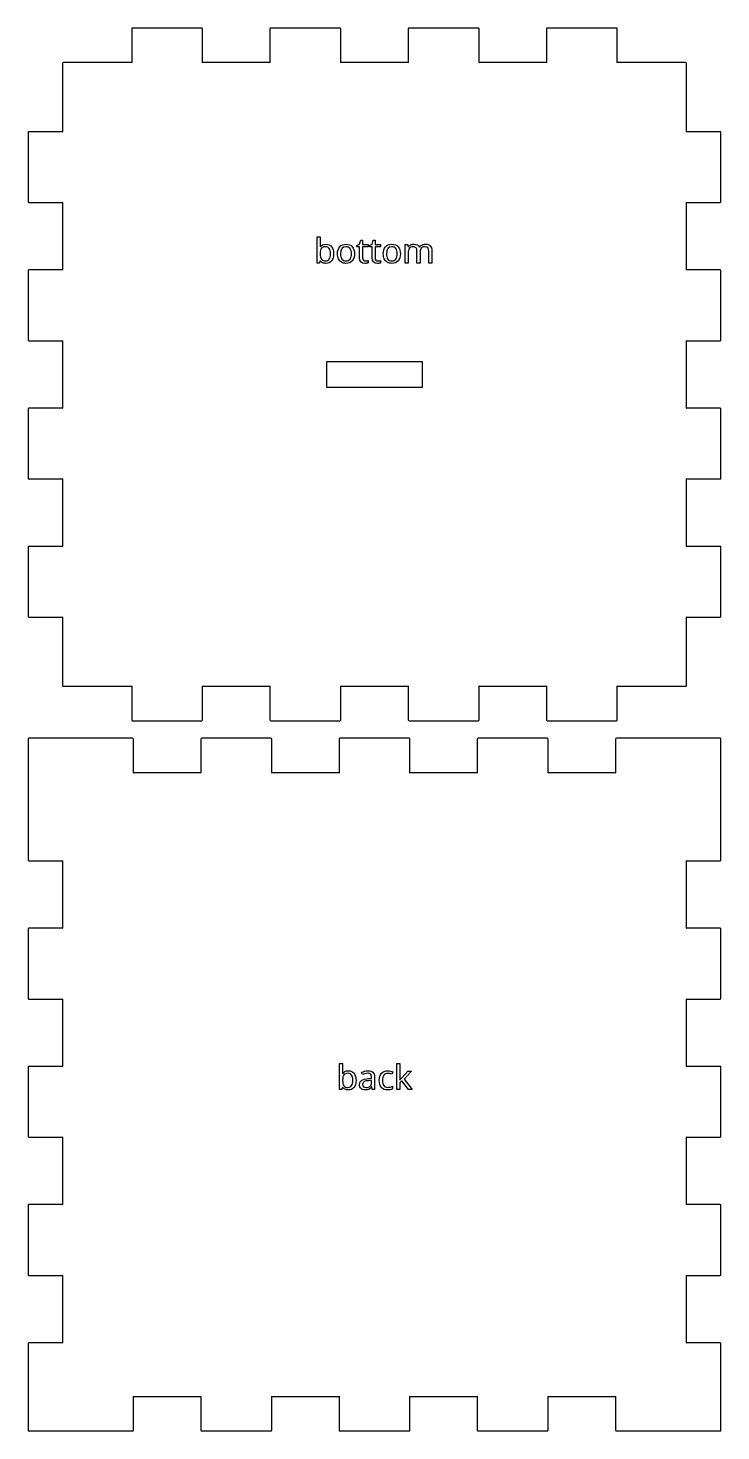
# Model space of a CAD drawing. Header units: millimetres. Extents: x 4 to 597, y 21 to 392.
# Drawn here: x 3.8 to 84, y 229.7 to 392.1 of the extents above; entities that cross this region are included whole.
import ezdxf

# ---------------------------------------------------------------- set-up
doc = ezdxf.new("R2010")
doc.units = ezdxf.units.MM
doc.layers.add('Layer_1', color=7, linetype='CONTINUOUS')

msp = doc.modelspace()

# ---------------------------------------------------------------- linework, layer by layer
at = {"layer": 'Layer_1', "color": 7}
for p, q in [((15.793404, 392.005999), (15.793404, 388.105999)), ((23.893404, 392.105999), (15.893404, 392.105999)), ((23.993404, 388.105999), (23.993404, 392.005999)), ((31.793404, 392.005999), (31.793404, 388.105999)), ((39.893405, 392.105999), (31.893405, 392.105999)), ((39.993405, 388.105999), (39.993405, 392.005999)), ((47.793404, 392.005999), (47.793404, 388.105999)), ((55.893405, 392.105999), (47.893405, 392.105999)), ((55.993405, 388.105999), (55.993405, 392.005999)), ((63.793404, 392.005999), (63.793404, 388.105999)), ((71.893404, 392.105999), (63.893404, 392.105999)), ((71.993404, 388.105999), (71.993404, 392.005999)), ((7.793405, 388.005999), (7.793405, 380.105999)), ((15.793404, 388.105999), (7.893404, 388.105999)), ((31.793404, 388.105999), (23.993404, 388.105999)), ((47.793404, 388.105999), (39.993405, 388.105999)), ((63.793404, 388.105999), (55.993405, 388.105999)), ((79.893404, 388.105999), (71.993404, 388.105999)), ((79.993404, 380.105999), (79.993404, 388.005999)), ((7.793405, 380.105999), (3.893405, 380.105999)), ((83.893404, 380.105999), (79.993404, 380.105999)), ((3.793405, 380.005999), (3.793405, 372.005999)), ((83.993404, 372.005999), (83.993404, 380.005999)), ((3.893405, 371.905999), (7.793405, 371.905999)), ((7.793405, 371.905999), (7.793405, 364.105999)), ((79.993404, 364.105999), (79.993404, 371.905999)), ((79.993404, 371.905999), (83.893404, 371.905999)), ((37.26157, 364.902087), (37.26157, 367.94115)), ((37.26157, 367.94115), (37.613132, 367.94115)), ((37.613132, 367.94115), (37.613132, 367.202869)), ((38.277195, 367.081775), (38.277195, 367.08177)), ((41.867043, 366.941143), (42.173683, 367.081768)), ((42.173683, 367.081768), (42.314308, 367.538799)), ((42.314308, 367.538799), (42.523293, 367.538799)), ((42.523293, 367.538799), (42.523293, 367.046612)), ((42.523293, 367.046612), (43.142433, 367.046612)), ((43.142433, 367.046612), (43.142433, 366.773174)), ((43.310402, 366.941143), (43.617043, 367.081768)), ((43.617043, 367.081768), (43.757668, 367.538799)), ((43.757668, 367.538799), (43.966652, 367.538799)), ((43.966652, 367.538799), (43.966652, 367.046612)), ((43.966652, 367.046612), (44.585793, 367.046612)), ((44.585793, 367.046612), (44.585793, 366.773174)), ((47.44907, 364.902082), (47.44907, 367.046614)), ((47.44907, 367.046614), (47.732273, 367.046614)), ((47.732273, 367.046614), (47.785003, 366.753645)), ((37.593602, 366.761462), (37.613132, 366.761462)), ((37.613136, 365.986067), (37.613136, 365.970437)), ((38.218605, 366.790749), (38.218605, 366.790754)), ((39.966652, 365.978254), (39.966652, 365.978254)), ((41.585793, 365.978254), (41.585793, 365.978254)), ((41.867043, 366.773174), (41.867043, 366.941143)), ((42.169777, 366.773174), (41.867043, 366.773174)), ((42.169777, 365.525127), (42.169777, 366.773174)), ((43.142433, 366.773174), (42.523293, 366.773174)), ((42.523293, 366.773174), (42.523293, 365.534893)), ((43.310402, 366.773174), (43.310402, 366.941143)), ((43.613136, 366.773174), (43.310402, 366.773174)), ((43.613136, 365.525127), (43.613136, 366.773174)), ((44.585793, 366.773174), (43.966652, 366.773174)), ((43.966652, 366.773174), (43.966652, 365.534893)), ((45.273293, 365.978254), (45.273293, 365.978254)), ((46.892433, 365.978254), (46.892433, 365.978254)), ((47.785003, 366.753645), (47.804533, 366.753645)), ((47.800636, 366.01341), (47.800636, 364.902082)), ((48.812355, 364.902082), (48.812355, 366.282942)), ((49.093595, 366.7263), (49.113125, 366.7263)), ((49.161965, 366.085676), (49.161965, 364.902082)), ((50.17759, 364.902082), (50.17759, 366.282942)), ((50.525235, 366.298566), (50.525235, 364.902081)), ((3.793405, 364.005999), (3.793405, 356.005999)), ((7.793405, 364.105999), (3.893405, 364.105999)), ((37.513522, 364.902087), (37.26157, 364.902087)), ((37.613132, 365.173572), (37.585792, 365.173572)), ((42.85923, 365.150127), (42.85923, 365.150129)), ((43.158058, 365.195049), (43.158058, 364.925518)), ((44.302589, 365.150127), (44.30259, 365.150129)), ((44.601418, 365.195049), (44.601418, 364.925518)), ((47.800636, 364.902082), (47.44907, 364.902082)), ((49.161965, 364.902082), (48.812355, 364.902082)), ((50.525235, 364.902081), (50.17759, 364.902082)), ((83.893404, 364.105999), (79.993404, 364.105999)), ((83.993404, 356.005999), (83.993404, 364.005999)), ((3.893405, 355.905999), (7.793405, 355.905999)), ((7.793405, 355.905999), (7.793405, 348.105999)), ((79.993404, 348.105999), (79.993404, 355.905999)), ((79.993404, 355.905999), (83.893404, 355.905999)), ((38.393478, 353.505926), (49.39333, 353.505926)), ((38.393478, 350.506074), (38.393478, 353.505926)), ((49.39333, 353.505926), (49.39333, 350.506074)), ((49.39333, 350.506074), (38.393478, 350.506074)), ((3.793405, 348.005999), (3.793405, 340.005999)), ((7.793405, 348.105999), (3.893405, 348.105999)), ((83.893404, 348.105999), (79.993404, 348.105999)), ((83.993404, 340.005999), (83.993404, 348.005999)), ((3.893405, 339.905999), (7.793405, 339.905999)), ((7.793405, 339.905999), (7.793405, 332.105999)), ((79.993404, 332.105999), (79.993404, 339.905999)), ((79.993404, 339.905999), (83.893404, 339.905999)), ((3.793405, 332.005999), (3.793405, 324.005999)), ((7.793405, 332.105999), (3.893405, 332.105999)), ((83.893404, 332.105999), (79.993404, 332.105999)), ((83.993404, 324.005999), (83.993404, 332.005999)), ((3.893405, 323.905999), (7.793405, 323.905999)), ((7.793405, 323.905999), (7.793405, 316.005999)), ((79.993404, 316.005999), (79.993404, 323.905999)), ((79.993404, 323.905999), (83.893404, 323.905999)), ((7.893404, 315.905999), (15.793405, 315.905999)), ((15.793405, 315.905999), (15.793405, 312.005999)), ((23.993405, 312.005999), (23.993405, 315.905999)), ((23.993405, 315.905999), (31.793404, 315.905999)), ((31.793404, 315.905999), (31.793404, 312.005999)), ((39.993405, 312.005999), (39.993405, 315.905999)), ((39.993405, 315.905999), (47.793404, 315.905999)), ((47.793404, 315.905999), (47.793404, 312.005999)), ((55.993405, 312.005999), (55.993405, 315.905999)), ((55.993405, 315.905999), (63.793404, 315.905999)), ((63.793404, 315.905999), (63.793404, 312.005999)), ((71.993404, 312.005999), (71.993404, 315.905999)), ((71.993404, 315.905999), (79.893404, 315.905999)), ((15.893405, 311.905999), (23.893405, 311.905999)), ((31.893405, 311.905999), (39.893405, 311.905999)), ((47.893405, 311.905999), (55.893405, 311.905999)), ((63.893404, 311.905999), (71.893404, 311.905999)), ((3.7934, 309.806), (3.7934, 305.806)), ((7.8934, 309.906), (3.8934, 309.906)), ((15.8934, 309.906), (7.8934, 309.906)), ((15.9934, 305.906), (15.9934, 309.806)), ((23.7934, 309.806), (23.7934, 305.906)), ((31.8934, 309.906), (23.8934, 309.906)), ((31.9934, 305.906), (31.9934, 309.806)), ((39.7934, 309.806), (39.7934, 305.906)), ((47.8934, 309.906), (39.8934, 309.906)), ((47.9934, 305.906), (47.9934, 309.806)), ((55.7934, 309.806), (55.7934, 305.906)), ((63.8934, 309.906), (55.8934, 309.906)), ((63.9934, 305.906), (63.9934, 309.806)), ((71.7934, 309.806), (71.7934, 305.906)), ((79.8934, 309.906), (71.8934, 309.906)), ((83.8934, 309.906), (79.8934, 309.906)), ((83.9934, 305.806), (83.9934, 309.806)), ((3.7934, 305.806), (3.7934, 295.806)), ((23.7934, 305.906), (15.9934, 305.906)), ((39.7934, 305.906), (31.9934, 305.906)), ((55.7934, 305.906), (47.9934, 305.906)), ((71.7934, 305.906), (63.9934, 305.906)), ((83.9934, 295.806), (83.9934, 305.806)), ((3.8934, 295.706), (7.7934, 295.706)), ((7.7934, 295.706), (7.7934, 287.906)), ((79.9934, 287.906), (79.9934, 295.706)), ((79.9934, 295.706), (83.8934, 295.706)), ((3.7934, 287.806), (3.7934, 279.806)), ((7.7934, 287.906), (3.8934, 287.906)), ((83.8934, 287.906), (79.9934, 287.906)), ((83.9934, 279.806), (83.9934, 287.806)), ((3.8934, 279.706), (7.7934, 279.706)), ((7.7934, 279.706), (7.7934, 271.906)), ((79.9934, 271.906), (79.9934, 279.706)), ((79.9934, 279.706), (83.8934, 279.706)), ((3.7934, 271.806), (3.7934, 263.806)), ((7.7934, 271.906), (3.8934, 271.906)), ((39.852384, 269.217719), (39.852384, 272.256781)), ((39.852384, 272.256781), (40.203946, 272.256781)), ((40.203946, 272.256781), (40.203946, 271.5185)), ((40.868009, 271.397406), (40.868009, 271.397406)), ((42.500822, 270.950141), (42.3934, 271.213812)), ((46.004728, 271.286078), (45.897306, 270.993109)), ((46.477384, 269.217719), (46.477384, 272.256781)), ((46.477384, 272.256781), (46.825041, 272.256781)), ((46.825041, 272.256781), (46.825041, 270.668891)), ((47.0809, 270.637641), (47.766447, 271.36225)), ((48.176603, 271.36225), (47.309416, 270.446234)), ((47.766447, 271.36225), (48.176603, 271.36225)), ((83.8934, 271.906), (79.9934, 271.906)), ((83.9934, 263.806), (83.9934, 271.806)), ((40.184415, 271.077094), (40.203946, 271.077094)), ((40.203947, 270.301703), (40.203947, 270.286078)), ((40.809415, 271.106391), (40.809415, 271.106391)), ((43.186369, 270.497016), (43.54965, 270.510687)), ((43.545744, 270.266547), (43.229337, 270.252875)), ((43.545744, 270.073187), (43.545744, 270.266547)), ((43.54965, 270.510687), (43.54965, 270.637641)), ((43.8934, 270.678656), (43.8934, 269.217719)), ((45.969572, 269.606391), (45.969572, 269.293891)), ((46.825041, 270.668891), (46.809416, 270.321234)), ((46.809416, 270.321234), (46.825041, 270.321234)), ((46.825041, 270.321234), (46.944181, 270.473578)), ((47.069181, 270.217719), (46.825041, 270.004828)), ((46.825041, 270.004828), (46.825041, 269.217719)), ((46.944181, 270.473578), (47.0809, 270.637641)), ((47.813322, 269.217719), (47.069181, 270.217719)), ((47.309416, 270.446234), (48.23715, 269.217719)), ((40.104337, 269.217719), (39.852384, 269.217719)), ((40.203947, 269.489203), (40.176603, 269.489203)), ((42.912931, 269.461859), (42.912931, 269.461859)), ((43.569181, 269.522406), (43.553556, 269.522406)), ((43.63754, 269.217719), (43.569181, 269.522406)), ((43.8934, 269.217719), (43.63754, 269.217719)), ((45.416837, 269.178656), (45.416837, 269.178656)), ((46.825041, 269.217719), (46.477384, 269.217719)), ((48.23715, 269.217719), (47.813322, 269.217719)), ((3.8934, 263.706), (7.7934, 263.706)), ((7.7934, 263.706), (7.7934, 255.906)), ((79.9934, 255.906), (79.9934, 263.706)), ((79.9934, 263.706), (83.8934, 263.706)), ((3.7934, 255.806), (3.7934, 247.806)), ((7.7934, 255.906), (3.8934, 255.906)), ((83.8934, 255.906), (79.9934, 255.906)), ((83.9934, 247.806), (83.9934, 255.806)), ((3.8934, 247.706), (7.7934, 247.706)), ((7.7934, 247.706), (7.7934, 239.906)), ((79.9934, 239.906), (79.9934, 247.706)), ((79.9934, 247.706), (83.8934, 247.706)), ((3.7934, 239.806), (3.7934, 229.806)), ((7.7934, 239.906), (3.8934, 239.906)), ((83.8934, 239.906), (79.9934, 239.906)), ((83.9934, 229.806), (83.9934, 239.806)), ((15.9934, 229.806), (15.9934, 233.706)), ((15.9934, 233.706), (23.7934, 233.706)), ((23.7934, 233.706), (23.7934, 229.806)), ((31.9934, 229.806), (31.9934, 233.706)), ((31.9934, 233.706), (39.7934, 233.706)), ((39.7934, 233.706), (39.7934, 229.806)), ((47.9934, 229.806), (47.9934, 233.706)), ((47.9934, 233.706), (55.7934, 233.706)), ((55.7934, 233.706), (55.7934, 229.806)), ((63.9934, 229.806), (63.9934, 233.706)), ((63.9934, 233.706), (71.7934, 233.706)), ((71.7934, 233.706), (71.7934, 229.806)), ((3.8934, 229.706), (7.8934, 229.706)), ((7.8934, 229.706), (15.8934, 229.706)), ((23.8934, 229.706), (31.8934, 229.706)), ((39.8934, 229.706), (47.8934, 229.706)), ((55.8934, 229.706), (63.8934, 229.706)), ((71.8934, 229.706), (79.8934, 229.706)), ((79.8934, 229.706), (83.8934, 229.706))]:
    msp.add_line(p, q, dxfattribs=at)
for points in [[(15.893404, 392.105999), (15.838404, 392.105999), (15.793404, 392.060999), (15.793404, 392.005999)], [(23.993404, 392.005999), (23.993404, 392.060999), (23.948404, 392.105999), (23.893404, 392.105999)], [(31.893405, 392.105999), (31.838405, 392.105999), (31.793404, 392.060999), (31.793404, 392.005999)], [(39.993405, 392.005999), (39.993405, 392.060999), (39.948405, 392.105999), (39.893405, 392.105999)], [(47.893405, 392.105999), (47.838405, 392.105999), (47.793404, 392.060999), (47.793404, 392.005999)], [(55.993405, 392.005999), (55.993405, 392.060999), (55.948405, 392.105999), (55.893405, 392.105999)], [(63.893404, 392.105999), (63.838404, 392.105999), (63.793404, 392.060999), (63.793404, 392.005999)], [(71.993404, 392.005999), (71.993404, 392.060999), (71.948404, 392.105999), (71.893404, 392.105999)], [(7.893404, 388.105999), (7.838405, 388.105999), (7.793405, 388.060999), (7.793405, 388.005999)], [(15.793404, 388.105999), (15.793404, 388.005999), (15.893404, 388.105999), (15.793404, 388.105999)], [(23.993404, 388.105999), (23.893404, 388.105999), (23.993404, 388.005999), (23.993404, 388.105999)], [(31.793404, 388.105999), (31.793404, 388.005999), (31.893405, 388.105999), (31.793404, 388.105999)], [(39.993405, 388.105999), (39.893405, 388.105999), (39.993405, 388.005999), (39.993405, 388.105999)], [(47.793404, 388.105999), (47.793404, 388.005999), (47.893405, 388.105999), (47.793404, 388.105999)], [(55.993405, 388.105999), (55.893405, 388.105999), (55.993405, 388.005999), (55.993405, 388.105999)], [(63.793404, 388.105999), (63.793404, 388.005999), (63.893404, 388.105999), (63.793404, 388.105999)], [(71.993404, 388.105999), (71.893404, 388.105999), (71.993404, 388.005999), (71.993404, 388.105999)], [(79.993404, 388.005999), (79.993404, 388.060999), (79.948404, 388.105999), (79.893404, 388.105999)], [(3.893405, 380.105999), (3.838405, 380.105999), (3.793405, 380.060999), (3.793405, 380.005999)], [(7.793405, 380.105999), (7.793405, 380.005999), (7.893404, 380.105999), (7.793405, 380.105999)], [(79.993404, 380.105999), (79.893404, 380.105999), (79.993404, 380.005999), (79.993404, 380.105999)], [(83.993404, 380.005999), (83.993404, 380.060999), (83.948404, 380.105999), (83.893404, 380.105999)], [(3.793405, 372.005999), (3.793405, 371.950999), (3.838405, 371.905999), (3.893405, 371.905999)], [(7.793405, 371.905999), (7.893404, 371.905999), (7.793405, 372.005999), (7.793405, 371.905999)], [(79.993404, 371.905999), (79.993404, 372.005999), (79.893404, 371.905999), (79.993404, 371.905999)], [(83.893404, 371.905999), (83.948404, 371.905999), (83.993404, 371.950999), (83.993404, 372.005999)], [(37.613132, 367.202869), (37.613132, 367.055733), (37.606622, 366.908597), (37.593602, 366.761462)], [(37.613132, 366.761462), (37.757663, 366.975004), (37.979018, 367.081775), (38.277195, 367.081775)], [(38.277195, 367.08177), (38.559747, 367.08177), (38.777846, 366.984114), (38.931492, 366.788801)], [(39.86509, 366.792707), (40.039569, 366.98802), (40.28436, 367.085676), (40.599465, 367.085676)], [(40.599465, 367.085676), (40.901548, 367.085676), (41.141132, 366.986067), (41.318215, 366.786848)], [(45.17173, 366.792707), (45.346209, 366.98802), (45.591001, 367.085676), (45.906105, 367.085676)], [(45.906105, 367.085676), (46.208188, 367.085676), (46.447772, 366.986067), (46.624855, 366.786848)], [(48.062345, 366.997785), (48.174324, 367.056378), (48.299324, 367.085675), (48.437345, 367.085675)], [(48.437345, 367.085675), (48.773282, 367.085675), (48.992032, 366.965883), (49.093595, 366.7263)], [(49.394375, 366.991925), (49.514167, 367.054425), (49.649584, 367.085675), (49.800625, 367.085675)], [(49.800625, 367.085675), (50.042813, 367.085675), (50.223803, 367.023175), (50.343594, 366.898175)], [(37.753761, 366.60716), (37.660011, 366.484765), (37.613136, 366.277734), (37.613136, 365.986067)], [(37.613136, 365.970437), (37.613136, 365.677468), (37.660662, 365.467833), (37.755715, 365.34153)], [(38.218605, 366.790754), (38.002459, 366.790754), (37.847511, 366.729556), (37.753761, 366.60716)], [(38.656105, 366.587624), (38.561053, 366.723041), (38.41522, 366.790749), (38.218605, 366.790749)], [(38.798683, 365.978249), (38.798683, 366.249082), (38.751157, 366.452207), (38.656105, 366.587624)], [(38.656105, 365.364968), (38.751157, 365.506895), (38.798683, 365.711322), (38.798683, 365.978249)], [(39.161961, 365.974348), (39.161961, 365.620181), (39.083836, 365.346093), (38.927586, 365.152082)], [(38.931492, 366.788801), (39.085138, 366.59479), (39.161961, 366.323306), (39.161961, 365.974348)], [(39.603371, 365.978254), (39.603371, 366.327213), (39.690611, 366.598697), (39.86509, 366.792707)], [(39.724465, 365.38841), (39.643736, 365.557681), (39.603371, 365.754296), (39.603371, 365.978254)], [(40.589699, 366.790754), (40.174334, 366.790754), (39.966652, 366.519921), (39.966652, 365.978254)], [(39.966652, 365.978254), (39.966652, 365.708723), (40.019386, 365.503645), (40.124855, 365.36302)], [(41.060402, 366.585676), (40.953631, 366.722395), (40.79673, 366.790754), (40.589699, 366.790754)], [(41.222511, 365.978254), (41.222511, 366.247785), (41.168475, 366.450259), (41.060402, 366.585676)], [(41.062355, 365.36302), (41.169126, 365.503645), (41.222511, 365.708723), (41.222511, 365.978254)], [(41.318215, 366.786848), (41.4966, 366.588931), (41.585793, 366.3194), (41.585793, 365.978254)], [(41.585793, 365.978254), (41.585793, 365.627994), (41.497251, 365.354557), (41.320168, 365.157942)], [(42.798683, 364.863018), (42.379412, 364.863018), (42.169777, 365.083721), (42.169777, 365.525127)], [(42.523293, 365.534893), (42.523293, 365.411195), (42.55259, 365.316143), (42.611183, 365.249737)], [(44.242043, 364.863018), (43.822772, 364.863018), (43.613136, 365.083721), (43.613136, 365.525127)], [(43.966652, 365.534893), (43.966652, 365.411195), (43.995949, 365.316143), (44.054542, 365.249737)], [(44.910011, 365.978254), (44.910011, 366.327213), (44.997251, 366.598697), (45.17173, 366.792707)], [(45.031105, 365.38841), (44.950376, 365.557681), (44.910011, 365.754296), (44.910011, 365.978254)], [(45.89634, 366.790754), (45.480975, 366.790754), (45.273293, 366.519921), (45.273293, 365.978254)], [(45.273293, 365.978254), (45.273293, 365.708723), (45.326027, 365.503645), (45.431496, 365.36302)], [(46.367043, 366.585676), (46.260272, 366.722395), (46.103371, 366.790754), (45.89634, 366.790754)], [(46.529152, 365.978254), (46.529152, 366.247785), (46.475116, 366.450259), (46.367043, 366.585676)], [(46.368996, 365.36302), (46.475767, 365.503645), (46.529152, 365.708723), (46.529152, 365.978254)], [(46.624855, 366.786848), (46.80324, 366.588931), (46.892433, 366.3194), (46.892433, 365.978254)], [(46.892433, 365.978254), (46.892433, 365.627994), (46.803891, 365.354557), (46.626808, 365.157942)], [(47.937355, 366.609114), (47.846209, 366.48802), (47.800636, 366.289452), (47.800636, 366.01341)], [(47.804533, 366.753645), (47.865733, 366.857812), (47.95167, 366.939192), (48.062345, 366.997785)], [(48.372902, 366.790754), (48.174985, 366.790754), (48.029803, 366.730207), (47.937355, 366.609114)], [(48.704933, 366.663801), (48.634621, 366.748436), (48.523944, 366.790754), (48.372902, 366.790754)], [(48.812355, 366.282942), (48.812355, 366.452213), (48.776548, 366.579166), (48.704933, 366.663801)], [(49.113125, 366.7263), (49.182136, 366.840883), (49.275886, 366.929425), (49.394375, 366.991925)], [(49.30259, 366.616926), (49.20884, 366.501041), (49.161965, 366.323957), (49.161965, 366.085676)], [(49.742043, 366.790754), (49.542824, 366.790754), (49.39634, 366.732811), (49.30259, 366.616926)], [(50.17759, 366.282942), (50.17759, 366.621483), (50.032408, 366.790754), (49.742043, 366.790754)], [(50.343594, 366.898175), (50.464688, 366.773175), (50.525235, 366.573305), (50.525235, 366.298566)], [(3.893405, 364.105999), (3.838405, 364.105999), (3.793405, 364.060999), (3.793405, 364.005999)], [(7.793405, 364.105999), (7.793405, 364.005999), (7.893404, 364.105999), (7.793405, 364.105999)], [(37.585792, 365.173572), (37.545425, 365.017322), (37.521335, 364.926827), (37.513522, 364.902087)], [(37.890476, 364.94115), (37.777195, 364.993237), (37.684747, 365.070711), (37.613132, 365.173572)], [(37.755715, 365.34153), (37.852069, 365.21653), (38.00897, 365.15403), (38.226418, 365.15403)], [(38.277195, 364.86302), (38.132664, 364.86302), (38.003757, 364.889063), (37.890476, 364.94115)], [(38.226418, 365.15403), (38.419126, 365.15403), (38.562355, 365.224343), (38.656105, 365.364968)], [(38.927586, 365.152082), (38.771336, 364.959374), (38.554539, 364.86302), (38.277195, 364.86302)], [(40.070168, 364.997785), (39.920428, 365.088931), (39.805194, 365.219139), (39.724465, 365.38841)], [(40.585793, 364.86302), (40.391782, 364.86302), (40.219907, 364.907942), (40.070168, 364.997785)], [(40.124855, 365.36302), (40.231626, 365.223697), (40.388527, 365.154035), (40.595558, 365.154035)], [(41.320168, 365.157942), (41.143085, 364.961327), (40.898293, 364.86302), (40.585793, 364.86302)], [(40.595558, 365.154035), (40.799985, 365.154035), (40.955584, 365.223697), (41.062355, 365.36302)], [(42.611183, 365.249737), (42.671076, 365.18333), (42.753759, 365.150127), (42.85923, 365.150127)], [(43.005715, 364.884498), (42.938006, 364.870178), (42.868996, 364.863018), (42.798683, 364.863018)], [(42.85923, 365.150129), (42.904803, 365.150129), (42.958189, 365.154686), (43.019386, 365.163799)], [(43.158058, 364.925518), (43.125505, 364.911198), (43.074724, 364.897525), (43.005715, 364.884498)], [(43.019386, 365.163799), (43.080586, 365.172912), (43.12681, 365.183329), (43.158058, 365.195049)], [(44.054542, 365.249737), (44.114435, 365.18333), (44.197118, 365.150127), (44.302589, 365.150127)], [(44.449074, 364.884498), (44.381365, 364.870178), (44.312355, 364.863018), (44.242043, 364.863018)], [(44.30259, 365.150129), (44.348163, 365.150129), (44.401549, 365.154686), (44.462746, 365.163799)], [(44.601418, 364.925518), (44.568865, 364.911198), (44.518083, 364.897525), (44.449074, 364.884498)], [(44.462746, 365.163799), (44.523946, 365.172912), (44.57017, 365.183329), (44.601418, 365.195049)], [(45.376808, 364.997785), (45.227069, 365.088931), (45.111834, 365.219139), (45.031105, 365.38841)], [(45.892433, 364.86302), (45.698423, 364.86302), (45.526548, 364.907942), (45.376808, 364.997785)], [(45.431496, 365.36302), (45.538267, 365.223697), (45.695168, 365.154035), (45.902199, 365.154035)], [(46.626808, 365.157942), (46.449725, 364.961327), (46.204933, 364.86302), (45.892433, 364.86302)], [(45.902199, 365.154035), (46.106626, 365.154035), (46.262225, 365.223697), (46.368996, 365.36302)], [(79.993404, 364.105999), (79.893404, 364.105999), (79.993404, 364.005999), (79.993404, 364.105999)], [(83.993404, 364.005999), (83.993404, 364.060999), (83.948404, 364.105999), (83.893404, 364.105999)], [(3.793405, 356.005999), (3.793405, 355.950999), (3.838405, 355.905999), (3.893405, 355.905999)], [(7.793405, 355.905999), (7.893404, 355.905999), (7.793405, 356.005999), (7.793405, 355.905999)], [(79.993404, 355.905999), (79.993404, 356.005999), (79.893404, 355.905999), (79.993404, 355.905999)], [(83.893404, 355.905999), (83.948404, 355.905999), (83.993404, 355.950999), (83.993404, 356.005999)], [(3.893405, 348.105999), (3.838405, 348.105999), (3.793405, 348.060999), (3.793405, 348.005999)], [(7.793405, 348.105999), (7.793405, 348.005999), (7.893404, 348.105999), (7.793405, 348.105999)], [(79.993404, 348.105999), (79.893404, 348.105999), (79.993404, 348.005999), (79.993404, 348.105999)], [(83.993404, 348.005999), (83.993404, 348.060999), (83.948404, 348.105999), (83.893404, 348.105999)], [(3.793405, 340.005999), (3.793405, 339.950999), (3.838405, 339.905999), (3.893405, 339.905999)], [(7.793405, 339.905999), (7.893404, 339.905999), (7.793405, 340.005999), (7.793405, 339.905999)], [(79.993404, 339.905999), (79.993404, 340.005999), (79.893404, 339.905999), (79.993404, 339.905999)], [(83.893404, 339.905999), (83.948404, 339.905999), (83.993404, 339.950999), (83.993404, 340.005999)], [(3.893405, 332.105999), (3.838405, 332.105999), (3.793405, 332.060999), (3.793405, 332.005999)], [(7.793405, 332.105999), (7.793405, 332.005999), (7.893404, 332.105999), (7.793405, 332.105999)], [(79.993404, 332.105999), (79.893404, 332.105999), (79.993404, 332.005999), (79.993404, 332.105999)], [(83.993404, 332.005999), (83.993404, 332.060999), (83.948404, 332.105999), (83.893404, 332.105999)], [(3.793405, 324.005999), (3.793405, 323.950999), (3.838405, 323.905999), (3.893405, 323.905999)], [(7.793405, 323.905999), (7.893404, 323.905999), (7.793405, 324.005999), (7.793405, 323.905999)], [(79.993404, 323.905999), (79.993404, 324.005999), (79.893404, 323.905999), (79.993404, 323.905999)], [(83.893404, 323.905999), (83.948404, 323.905999), (83.993404, 323.950999), (83.993404, 324.005999)], [(7.793405, 316.005999), (7.793405, 315.950999), (7.838405, 315.905999), (7.893404, 315.905999)], [(15.793405, 315.905999), (15.893405, 315.905999), (15.793405, 316.005999), (15.793405, 315.905999)], [(23.993405, 315.905999), (23.993405, 316.005999), (23.893405, 315.905999), (23.993405, 315.905999)], [(31.793404, 315.905999), (31.893405, 315.905999), (31.793404, 316.005999), (31.793404, 315.905999)], [(39.993405, 315.905999), (39.993405, 316.005999), (39.893405, 315.905999), (39.993405, 315.905999)], [(47.793404, 315.905999), (47.893405, 315.905999), (47.793404, 316.005999), (47.793404, 315.905999)], [(55.993405, 315.905999), (55.993405, 316.005999), (55.893405, 315.905999), (55.993405, 315.905999)], [(63.793404, 315.905999), (63.893404, 315.905999), (63.793404, 316.005999), (63.793404, 315.905999)], [(71.993404, 315.905999), (71.993404, 316.005999), (71.893404, 315.905999), (71.993404, 315.905999)], [(79.893404, 315.905999), (79.948404, 315.905999), (79.993404, 315.950999), (79.993404, 316.005999)], [(15.793405, 312.005999), (15.793405, 311.950999), (15.838405, 311.905999), (15.893405, 311.905999)], [(23.893405, 311.905999), (23.948405, 311.905999), (23.993405, 311.950999), (23.993405, 312.005999)], [(31.793404, 312.005999), (31.793404, 311.950999), (31.838404, 311.905999), (31.893405, 311.905999)], [(39.893405, 311.905999), (39.948405, 311.905999), (39.993405, 311.950999), (39.993405, 312.005999)], [(47.793404, 312.005999), (47.793404, 311.950999), (47.838404, 311.905999), (47.893405, 311.905999)], [(55.893405, 311.905999), (55.948405, 311.905999), (55.993405, 311.950999), (55.993405, 312.005999)], [(63.793404, 312.005999), (63.793404, 311.950999), (63.838404, 311.905999), (63.893404, 311.905999)], [(71.893404, 311.905999), (71.948404, 311.905999), (71.993404, 311.950999), (71.993404, 312.005999)], [(3.8934, 309.906), (3.8384, 309.906), (3.7934, 309.861), (3.7934, 309.806)], [(15.9934, 309.806), (15.9934, 309.861), (15.9484, 309.906), (15.8934, 309.906)], [(23.8934, 309.906), (23.8384, 309.906), (23.7934, 309.861), (23.7934, 309.806)], [(31.9934, 309.806), (31.9934, 309.861), (31.9484, 309.906), (31.8934, 309.906)], [(39.8934, 309.906), (39.8384, 309.906), (39.7934, 309.861), (39.7934, 309.806)], [(47.9934, 309.806), (47.9934, 309.861), (47.9484, 309.906), (47.8934, 309.906)], [(55.8934, 309.906), (55.8384, 309.906), (55.7934, 309.861), (55.7934, 309.806)], [(63.9934, 309.806), (63.9934, 309.861), (63.9484, 309.906), (63.8934, 309.906)], [(71.8934, 309.906), (71.8384, 309.906), (71.7934, 309.861), (71.7934, 309.806)], [(83.9934, 309.806), (83.9934, 309.861), (83.9484, 309.906), (83.8934, 309.906)], [(15.9934, 305.906), (15.8934, 305.906), (15.9934, 305.806), (15.9934, 305.906)], [(23.7934, 305.906), (23.7934, 305.806), (23.8934, 305.906), (23.7934, 305.906)], [(31.9934, 305.906), (31.8934, 305.906), (31.9934, 305.806), (31.9934, 305.906)], [(39.7934, 305.906), (39.7934, 305.806), (39.8934, 305.906), (39.7934, 305.906)], [(47.9934, 305.906), (47.8934, 305.906), (47.9934, 305.806), (47.9934, 305.906)], [(55.7934, 305.906), (55.7934, 305.806), (55.8934, 305.906), (55.7934, 305.906)], [(63.9934, 305.906), (63.8934, 305.906), (63.9934, 305.806), (63.9934, 305.906)], [(71.7934, 305.906), (71.7934, 305.806), (71.8934, 305.906), (71.7934, 305.906)], [(3.7934, 295.806), (3.7934, 295.751), (3.8384, 295.706), (3.8934, 295.706)], [(7.7934, 295.706), (7.8934, 295.706), (7.7934, 295.806), (7.7934, 295.706)], [(79.9934, 295.706), (79.9934, 295.806), (79.8934, 295.706), (79.9934, 295.706)], [(83.8934, 295.706), (83.9484, 295.706), (83.9934, 295.751), (83.9934, 295.806)], [(3.8934, 287.906), (3.8384, 287.906), (3.7934, 287.861), (3.7934, 287.806)], [(7.7934, 287.906), (7.7934, 287.806), (7.8934, 287.906), (7.7934, 287.906)], [(79.9934, 287.906), (79.8934, 287.906), (79.9934, 287.806), (79.9934, 287.906)], [(83.9934, 287.806), (83.9934, 287.861), (83.9484, 287.906), (83.8934, 287.906)], [(3.7934, 279.806), (3.7934, 279.751), (3.8384, 279.706), (3.8934, 279.706)], [(7.7934, 279.706), (7.8934, 279.706), (7.7934, 279.806), (7.7934, 279.706)], [(79.9934, 279.706), (79.9934, 279.806), (79.8934, 279.706), (79.9934, 279.706)], [(83.8934, 279.706), (83.9484, 279.706), (83.9934, 279.751), (83.9934, 279.806)], [(3.8934, 271.906), (3.8384, 271.906), (3.7934, 271.861), (3.7934, 271.806)], [(7.7934, 271.906), (7.7934, 271.806), (7.8934, 271.906), (7.7934, 271.906)], [(40.203946, 271.5185), (40.203946, 271.371365), (40.197436, 271.224229), (40.184415, 271.077094)], [(40.203946, 271.077094), (40.348478, 271.290635), (40.569832, 271.397406), (40.868009, 271.397406)], [(40.868009, 271.397406), (41.150561, 271.397406), (41.36866, 271.29975), (41.522306, 271.104437)], [(42.3934, 271.213812), (42.501473, 271.271104), (42.619311, 271.316026), (42.746916, 271.348578)], [(42.746916, 271.348578), (42.87452, 271.38113), (43.000822, 271.397406), (43.125822, 271.397406)], [(43.125822, 271.397406), (43.384936, 271.397406), (43.577645, 271.340115), (43.703947, 271.225531)], [(43.703947, 271.225531), (43.830249, 271.110948), (43.8934, 270.928656), (43.8934, 270.678656)], [(44.698087, 271.108344), (44.872567, 271.303656), (45.120613, 271.401312), (45.442228, 271.401312)], [(45.442228, 271.401312), (45.546395, 271.401312), (45.649259, 271.390245), (45.750822, 271.368109)], [(45.750822, 271.368109), (45.853687, 271.347276), (45.938322, 271.319932), (46.004728, 271.286078)], [(79.9934, 271.906), (79.8934, 271.906), (79.9934, 271.806), (79.9934, 271.906)], [(83.9934, 271.806), (83.9934, 271.861), (83.9484, 271.906), (83.8934, 271.906)], [(40.344572, 270.922797), (40.250822, 270.800401), (40.203947, 270.59337), (40.203947, 270.301703)], [(40.203947, 270.286078), (40.203947, 269.993109), (40.251473, 269.783474), (40.346525, 269.657172)], [(40.809415, 271.106391), (40.59327, 271.106391), (40.438322, 271.045193), (40.344572, 270.922797)], [(40.346525, 269.657172), (40.442879, 269.532172), (40.59978, 269.469672), (40.817228, 269.469672)], [(41.246915, 270.903266), (41.151863, 271.038682), (41.00603, 271.106391), (40.809415, 271.106391)], [(40.817228, 269.469672), (41.009936, 269.469672), (41.153165, 269.539984), (41.246915, 269.680609)], [(41.389494, 270.293891), (41.389494, 270.564724), (41.341967, 270.767849), (41.246915, 270.903266)], [(41.246915, 269.680609), (41.341967, 269.822536), (41.389494, 270.026964), (41.389494, 270.293891)], [(41.752775, 270.289984), (41.752775, 269.935818), (41.67465, 269.661729), (41.5184, 269.467719)], [(41.522306, 271.104437), (41.675952, 270.910427), (41.752775, 270.638943), (41.752775, 270.289984)], [(42.157072, 269.813422), (42.157072, 270.248318), (42.500171, 270.476183), (43.186369, 270.497016)], [(42.336759, 269.344672), (42.216968, 269.455349), (42.157072, 269.611599), (42.157072, 269.813422)], [(42.784025, 271.063422), (42.683765, 271.029568), (42.589364, 270.991807), (42.500822, 270.950141)], [(42.690275, 270.135687), (42.578296, 270.066677), (42.522306, 269.957953), (42.522306, 269.809516)], [(42.522306, 269.809516), (42.522306, 269.697536), (42.55616, 269.611599), (42.623869, 269.551703)], [(43.229337, 270.252875), (42.983244, 270.24376), (42.803556, 270.204698), (42.690275, 270.135687)], [(43.106291, 271.114203), (42.993009, 271.114203), (42.885587, 271.097276), (42.784025, 271.063422)], [(42.912931, 269.461859), (43.109546, 269.461859), (43.263843, 269.514594), (43.375822, 269.620062)], [(43.444181, 270.997016), (43.373869, 271.075141), (43.261239, 271.114203), (43.106291, 271.114203)], [(43.375822, 269.620062), (43.489103, 269.726833), (43.545744, 269.877875), (43.545744, 270.073187)], [(43.54965, 270.637641), (43.54965, 270.800401), (43.514494, 270.920193), (43.444181, 270.997016)], [(44.438322, 270.278266), (44.438322, 270.637641), (44.52491, 270.914333), (44.698087, 271.108344)], [(44.696134, 269.461859), (44.524259, 269.651964), (44.438322, 269.924099), (44.438322, 270.278266)], [(44.9559, 270.889594), (44.853035, 270.754177), (44.801603, 270.551703), (44.801603, 270.282172)], [(44.801603, 270.282172), (44.801603, 270.023057), (44.853035, 269.82449), (44.9559, 269.686469)], [(45.434416, 271.094672), (45.21827, 271.094672), (45.058765, 271.026313), (44.9559, 270.889594)], [(44.9559, 269.686469), (45.058765, 269.54975), (45.211108, 269.481391), (45.412931, 269.481391)], [(45.412931, 269.481391), (45.601733, 269.481391), (45.78728, 269.523057), (45.969572, 269.606391)], [(45.897306, 270.993109), (45.716317, 271.060818), (45.56202, 271.094672), (45.434416, 271.094672)], [(40.176603, 269.489203), (40.136238, 269.332953), (40.11215, 269.242458), (40.104337, 269.217719)], [(40.481291, 269.256781), (40.368009, 269.308865), (40.275561, 269.386338), (40.203947, 269.489203)], [(40.868009, 269.178656), (40.723478, 269.178656), (40.594572, 269.204698), (40.481291, 269.256781)], [(41.5184, 269.467719), (41.36215, 269.27501), (41.145353, 269.178656), (40.868009, 269.178656)], [(42.832853, 269.178657), (42.621916, 269.178657), (42.456551, 269.233995), (42.336759, 269.344672)], [(42.623869, 269.551703), (42.692879, 269.491807), (42.789233, 269.461859), (42.912931, 269.461859)], [(43.233244, 269.248969), (43.127775, 269.202094), (42.994311, 269.178657), (42.832853, 269.178657)], [(43.553556, 269.522406), (43.446785, 269.388292), (43.340015, 269.297146), (43.233244, 269.248969)], [(45.416837, 269.178656), (45.108244, 269.178656), (44.868009, 269.273057), (44.696134, 269.461859)], [(45.969572, 269.293891), (45.821134, 269.217068), (45.63689, 269.178656), (45.416837, 269.178656)], [(3.7934, 263.806), (3.7934, 263.751), (3.8384, 263.706), (3.8934, 263.706)], [(7.7934, 263.706), (7.8934, 263.706), (7.7934, 263.806), (7.7934, 263.706)], [(79.9934, 263.706), (79.9934, 263.806), (79.8934, 263.706), (79.9934, 263.706)], [(83.8934, 263.706), (83.9484, 263.706), (83.9934, 263.751), (83.9934, 263.806)], [(3.8934, 255.906), (3.8384, 255.906), (3.7934, 255.861), (3.7934, 255.806)], [(7.7934, 255.906), (7.7934, 255.806), (7.8934, 255.906), (7.7934, 255.906)], [(79.9934, 255.906), (79.8934, 255.906), (79.9934, 255.806), (79.9934, 255.906)], [(83.9934, 255.806), (83.9934, 255.861), (83.9484, 255.906), (83.8934, 255.906)], [(3.7934, 247.806), (3.7934, 247.751), (3.8384, 247.706), (3.8934, 247.706)], [(7.7934, 247.706), (7.8934, 247.706), (7.7934, 247.806), (7.7934, 247.706)], [(79.9934, 247.706), (79.9934, 247.806), (79.8934, 247.706), (79.9934, 247.706)], [(83.8934, 247.706), (83.9484, 247.706), (83.9934, 247.751), (83.9934, 247.806)], [(3.8934, 239.906), (3.8384, 239.906), (3.7934, 239.861), (3.7934, 239.806)], [(7.7934, 239.906), (7.7934, 239.806), (7.8934, 239.906), (7.7934, 239.906)], [(79.9934, 239.906), (79.8934, 239.906), (79.9934, 239.806), (79.9934, 239.906)], [(83.9934, 239.806), (83.9934, 239.861), (83.9484, 239.906), (83.8934, 239.906)], [(15.9934, 233.706), (15.9934, 233.806), (15.8934, 233.706), (15.9934, 233.706)], [(23.7934, 233.706), (23.8934, 233.706), (23.7934, 233.806), (23.7934, 233.706)], [(31.9934, 233.706), (31.9934, 233.806), (31.8934, 233.706), (31.9934, 233.706)], [(39.7934, 233.706), (39.8934, 233.706), (39.7934, 233.806), (39.7934, 233.706)], [(47.9934, 233.706), (47.9934, 233.806), (47.8934, 233.706), (47.9934, 233.706)], [(55.7934, 233.706), (55.8934, 233.706), (55.7934, 233.806), (55.7934, 233.706)], [(63.9934, 233.706), (63.9934, 233.806), (63.8934, 233.706), (63.9934, 233.706)], [(71.7934, 233.706), (71.8934, 233.706), (71.7934, 233.806), (71.7934, 233.706)], [(3.7934, 229.806), (3.7934, 229.751), (3.8384, 229.706), (3.8934, 229.706)], [(15.8934, 229.706), (15.9484, 229.706), (15.9934, 229.751), (15.9934, 229.806)], [(23.7934, 229.806), (23.7934, 229.751), (23.8384, 229.706), (23.8934, 229.706)], [(31.8934, 229.706), (31.9484, 229.706), (31.9934, 229.751), (31.9934, 229.806)], [(39.7934, 229.806), (39.7934, 229.751), (39.8384, 229.706), (39.8934, 229.706)], [(47.8934, 229.706), (47.9484, 229.706), (47.9934, 229.751), (47.9934, 229.806)], [(55.7934, 229.806), (55.7934, 229.751), (55.8384, 229.706), (55.8934, 229.706)], [(63.8934, 229.706), (63.9484, 229.706), (63.9934, 229.751), (63.9934, 229.806)], [(71.7934, 229.806), (71.7934, 229.751), (71.8384, 229.706), (71.8934, 229.706)], [(83.8934, 229.706), (83.9484, 229.706), (83.9934, 229.751), (83.9934, 229.806)]]:
    msp.add_open_spline(points, degree=3, dxfattribs=at)

doc.saveas('drawing.dxf')
